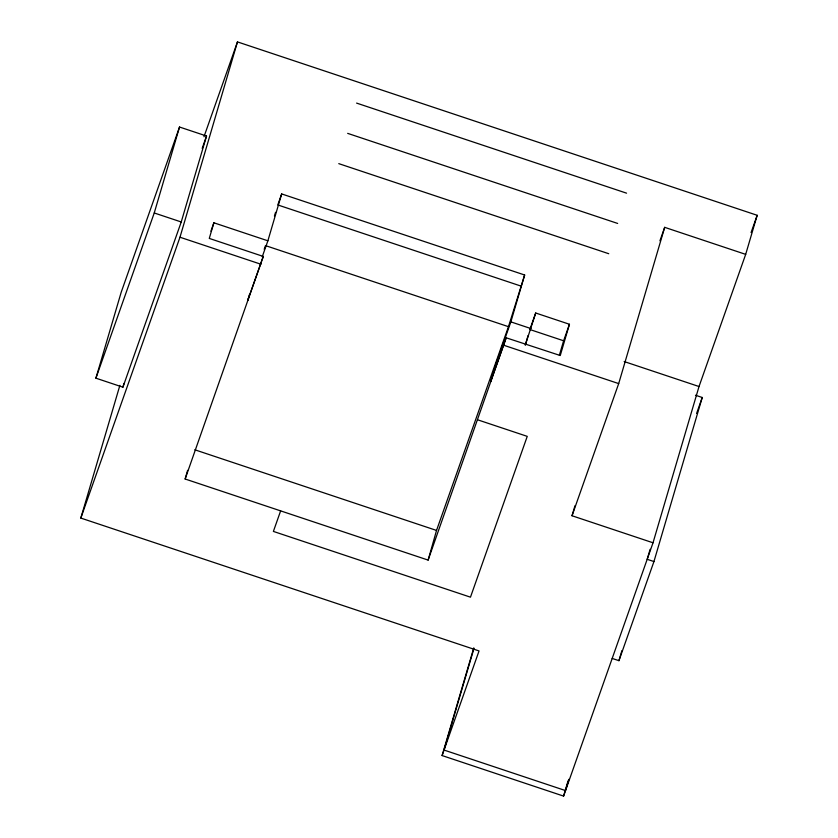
<?xml version="1.0" encoding="UTF-8"?>
<svg xmlns="http://www.w3.org/2000/svg" width="838" height="838" viewBox="0 0 838 838"><rect width="100%" height="100%" fill="white"/><g stroke="black" fill="none" stroke-linecap="round" stroke-linejoin="round"><path stroke-width="1.26" d="M559.375 355.207L563.618 340.783L529.867 329.523L535.702 313.003L569.452 324.264L560.255 355.522L506.173 337.798L428.124 560.088L185.146 479.011L187.597 470.369M428.124 560.088L436.535 530.433L508.467 326.673L524.651 275L281.673 193.934L277.787 204.943L520.765 286.009M95.909 378.179L121.206 292.232L179.531 127.03L206.536 136.028L181.238 221.976L122.903 387.187L95.909 378.179L154.244 212.967L179.531 127.03M203.98 136.751L237.468 41.9L757.175 215.293L745.684 254.364L699.018 386.528L653.022 542.783L563.586 796.1L442.097 755.562L479.043 650.937L80.825 518.073L119.886 385.354M122.903 387.187L124.003 383.448M80.825 518.073L179.981 237.227L237.468 41.9M262.263 256.721L267.877 240.81L213.879 222.793L209.28 238.421L263.279 256.438L185.146 479.011M249.494 294.484L247.723 300.486L261.55 261.33M267.877 240.81L281.673 193.934M506.173 337.798L490.701 381.562L495.3 365.934L510.855 321.876L524.651 275M528.097 335.535L525.269 345.151L535.702 313.003M442.097 755.562L473.795 647.858M473.899 648.612L444.035 750.062L565.524 790.59L568.845 779.319M653.022 542.783L572.029 515.758L574.973 505.764M572.029 515.758L618.695 383.595L664.691 227.339L745.684 254.364M563.586 796.1L568.007 781.068M650.141 549.288L647.187 559.302L653.944 561.554L618.947 660.679L612.19 658.427M618.947 660.679L621.89 650.665M653.944 561.554L702.234 397.484L695.477 395.232M274.435 216.036L275.555 212.339M202.178 148.357L206.536 136.028M210.925 231.173L213.879 222.793M264.19 249.295L265.489 245.607L508.467 326.673M261.98 260.105L263.279 256.438M280.636 510.876L273.387 531.418L470.474 597.169L527.249 436.368L477.65 419.817M563.618 340.783L569.452 324.264M659.935 240.799L664.691 227.339M751.078 232.566L757.175 215.293M696.619 413.396L702.234 397.484M356.59 103.095L626.562 193.169M347.676 133.368L617.658 223.442M338.772 163.64L608.744 253.715M510.855 321.876L531.103 328.632M624.163 361.545L699.018 386.528M154.244 212.967L181.238 221.976M179.981 237.227L260.974 264.253M503.952 345.319L618.695 383.595M194.793 449.776L436.535 530.433"/></g></svg>
